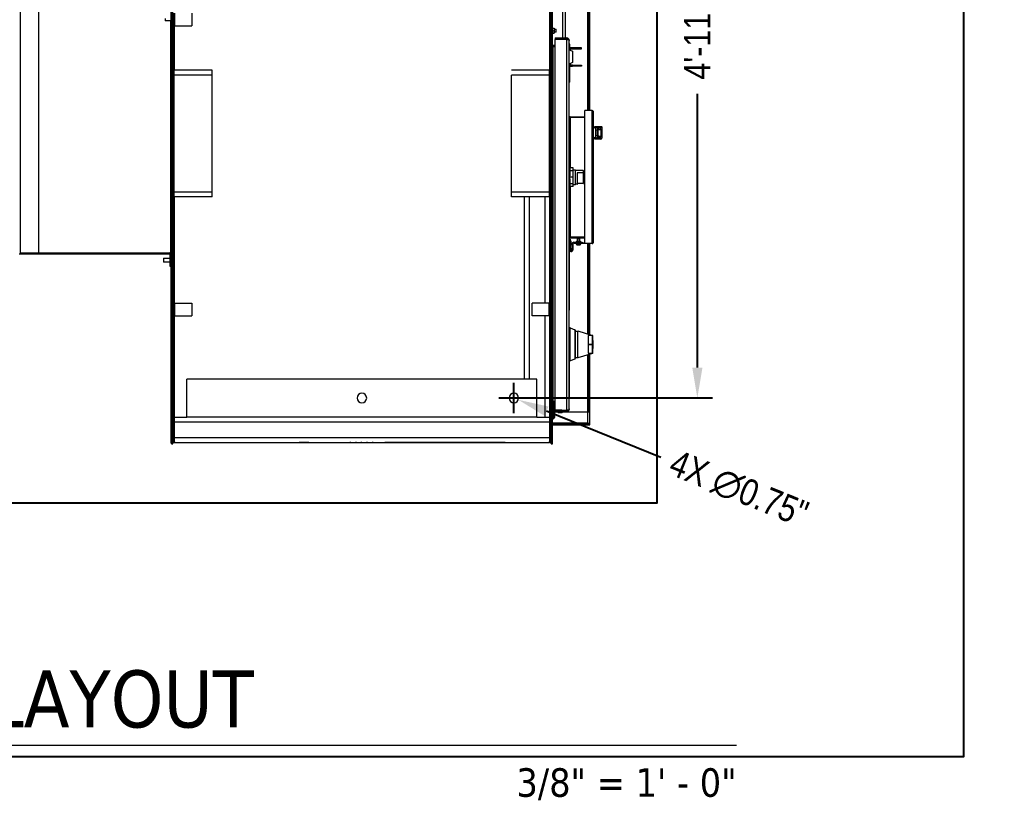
# Model space of a CAD drawing. Extents: x 1.3 to 36.8, y 1.2 to 24.4.
# Drawn here: x 4.393 to 7.617, y 19.196 to 21.764 of the extents above; entities that cross this region are included whole.
import ezdxf
from ezdxf.enums import TextEntityAlignment as Align

# ---------------------------------------------------------------- set-up
doc = ezdxf.new("R2010")
doc.units = 0
doc.header["$LTSCALE"] = 96
doc.header["$MEASUREMENT"] = 0
doc.linetypes.add('DASHED', pattern=[0.75, 0.5, -0.25])
doc.linetypes.add('DOT', pattern=[0.25, 0, -0.25])
doc.layers.add('Annotations', color=250, linetype='Continuous', lineweight=9)
doc.layers.add('E - Equipment New', color=7, linetype='Continuous')
doc.layers.add('NO PLOT - GRID', color=255, linetype='DOT', plot=False)
doc.layers.add('Non Printing', color=253, linetype='Continuous', plot=False)
doc.styles.add('Borrego', font='ARIALN.TTF')
doc.styles.add('Tahoma', font='TAHOMA.TTF')
doc.dimstyles.new('Borrego', dxfattribs={"dimtxt": 0.075, "dimasz": 0.1, "dimexe": 0.05, "dimexo": 0.05, "dimgap": 0.05, "dimtad": 0, "dimdec": 0, "dimzin": 0, "dimdsep": 46, "dimlunit": 3, "dimtxsty": 'Borrego', "dimcen": 0.05, "dimadec": 1, "dimazin": 0, "dimtfac": 1, "dimtdec": 0, "dimtofl": 0, "dimtmove": 0, "dimatfit": 3, "dimfxl": 1, "dimtolj": 1, "dimtzin": 0, "dimarcsym": 0})

# ---------------------------------------------------------------- blocks, each defined once
blk = doc.blocks.new('*D43')
at = {"layer": 'Defpoints', "color": 0}
for p in [(6.0193, 23.0088), (6.0193, 20.5193), (6.6229, 20.5193)]:
    blk.add_point(p, dxfattribs=at)
at = {"layer": 'E - Equipment New', "color": 0, "lineweight": -2}
for p, q in [((6.0693, 23.0088), (6.6729, 23.0088)), ((6.6229, 22.9088), (6.6229, 22.0085)), ((6.6229, 20.6193), (6.6229, 21.5196)), ((6.0693, 20.5193), (6.6729, 20.5193))]:
    blk.add_line(p, q, dxfattribs=at)
at = {"layer": 'E - Equipment New', "color": 0}
for points in [[(6.6062, 22.9088), (6.6396, 22.9088), (6.6229, 23.0088)], [(6.6062, 20.6193), (6.6396, 20.6193), (6.6229, 20.5193)]]:
    blk.add_solid(points, dxfattribs=at)
at = {"layer": 'E - Equipment New', "color": 0, "lineweight": 9, "insert": (6.6229, 21.7641), "char_height": 0.0875, "attachment_point": 5, "rotation": 90, "style": 'Borrego'}
blk.add_mtext('\\A1;4\'-11.75"', dxfattribs=at)
blk = doc.blocks.new('*D45')
at = {"layer": 'Defpoints', "color": 0}
for p in [(6.0049, 20.5251), (6.0338, 20.5134)]:
    blk.add_point(p, dxfattribs=at)
at = {"layer": 'E - Equipment New', "color": 0, "lineweight": -2}
for p, q in [((6.0193, 20.4693), (6.0193, 20.5693)), ((5.9693, 20.5193), (6.0693, 20.5193)), ((6.5026, 20.3235), (6.1265, 20.4759))]:
    blk.add_line(p, q, dxfattribs=at)
at = {"layer": 'E - Equipment New', "color": 0}
blk.add_solid([(6.1328, 20.4913), (6.1203, 20.4604), (6.0338, 20.5134)], dxfattribs=at)
at = {"layer": 'E - Equipment New', "color": 0, "lineweight": 9, "insert": (6.7591, 20.2197), "char_height": 0.0875, "attachment_point": 5, "rotation": 337.9511, "style": 'Borrego'}
blk.add_mtext('\\A1;4X ∅0.75"', dxfattribs=at)
blk = doc.blocks.new('*U97')
blk.add_line((0.8423, -0.5126), (5.2516, -0.5126))
at = {"style": 'Tahoma', "flags": 8}
blk.add_attdef('VIEWNAME', text='', height=0.1875, dxfattribs=at).set_placement((1.0922, -0.5109), align=Align.BOTTOM_LEFT)
blk.add_attdef('#', text='', height=0.1875, dxfattribs=at).set_placement((0.5922, -0.5109), align=Align.MIDDLE_CENTER)
blk.add_attdef('VPSCALE', text='', height=0.0938, dxfattribs=at).set_placement((5.2516, -0.589), align=Align.TOP_RIGHT)

msp = doc.modelspace()

# ---------------------------------------------------------------- linework, layer by layer
msp.add_lwpolyline([(2.29357, 23.35482), (6.48929, 23.35482), (6.48929, 20.17329), (2.29357, 20.17329)], close=True)
at = {"layer": 'E - Equipment New', "color": 254, "linetype": 'Continuous', "lineweight": 15}
for p, q in [((4.89143, 20.37134), (4.89143, 23.15676)), ((4.89226, 20.36822), (4.89226, 23.15988)), ((4.89664, 20.36822), (4.89664, 23.15988)), ((6.14206, 20.36822), (6.14206, 23.15988)), ((6.14643, 20.36822), (6.14643, 23.15988)), ((6.13831, 20.83176), (6.13831, 22.69634)), ((4.39456, 22.53488), (4.39456, 20.99322)), ((6.26232, 21.46468), (6.26232, 22.54821)), ((6.26547, 22.54923), (6.26547, 21.46468)), ((6.26859, 21.46468), (6.26859, 22.55025)), ((4.45466, 22.53176), (4.45466, 20.99634)), ((6.13956, 22.49322), (6.13956, 21.03488)), ((6.13685, 21.93072), (6.13685, 21.59738)), ((6.17956, 21.82438), (6.17956, 21.70372)), ((6.18831, 21.82438), (6.18831, 21.70372)), ((4.87175, 21.76815), (4.87175, 21.75995)), ((4.89143, 21.75995), (4.87175, 21.75995)), ((4.8896, 21.75995), (4.8896, 20.99451)), ((4.89976, 21.78488), (4.89976, 21.74322)), ((4.90289, 21.78488), (4.90289, 21.74322)), ((4.95914, 21.78488), (4.95914, 21.74322)), ((4.89664, 21.74322), (4.89976, 21.74322)), ((4.90289, 21.74322), (4.89976, 21.74322)), ((4.90018, 21.74322), (4.90018, 21.04767)), ((4.90122, 21.04818), (4.90122, 21.74322)), ((4.90185, 21.74322), (4.90185, 21.59738)), ((4.90289, 21.74322), (4.95914, 21.74322)), ((6.14643, 21.73579), (6.15029, 21.73579)), ((6.14643, 21.72759), (6.15029, 21.72759)), ((6.15029, 21.73579), (6.15127, 21.73579)), ((6.15127, 21.73579), (6.15127, 21.73169)), ((6.15127, 21.73251), (6.15799, 21.73251)), ((6.15127, 21.73169), (6.15127, 21.72349)), ((6.15799, 21.72267), (6.15799, 21.73251)), ((6.13706, 21.68426), (6.13706, 21.7003)), ((6.13706, 21.7003), (6.13831, 21.7003)), ((6.14643, 21.71939), (6.15029, 21.71939)), ((6.15029, 21.71939), (6.15127, 21.71939)), ((6.15127, 21.72349), (6.15127, 21.71939)), ((6.15799, 21.72267), (6.15127, 21.72267)), ((6.15481, 21.70372), (6.19293, 21.70372)), ((6.15481, 21.70372), (6.15481, 21.69934)), ((6.15481, 21.69934), (6.17647, 21.69934)), ((6.15481, 20.47922), (6.15481, 21.69905)), ((6.19293, 21.69905), (6.15481, 21.69905)), ((6.17647, 21.69934), (6.19731, 21.69934)), ((6.17647, 21.69934), (6.17647, 21.69905)), ((6.19293, 21.70372), (6.19293, 21.69934)), ((6.19293, 20.47922), (6.19293, 21.69905)), ((6.19731, 21.69934), (6.19731, 21.6985)), ((6.13706, 21.69113), (6.13685, 21.69113)), ((6.13706, 21.68426), (6.13706, 21.64945)), ((6.13831, 21.68426), (6.13706, 21.68426)), ((6.14643, 21.67988), (6.15481, 21.67988)), ((6.14643, 21.67551), (6.15481, 21.67551)), ((6.14643, 21.67426), (6.14706, 21.67426)), ((6.14706, 21.67426), (6.14706, 20.50926)), ((6.15481, 21.67426), (6.14706, 21.67426)), ((6.20168, 20.4833), (6.20168, 21.69497)), ((6.20293, 21.68288), (6.20168, 21.68288)), ((6.20251, 21.67245), (6.20168, 21.67245)), ((6.20168, 21.66466), (6.2121, 21.6598)), ((6.20251, 21.6682), (6.20251, 21.67245)), ((6.20293, 21.66886), (6.20293, 21.68288)), ((6.20496, 21.66313), (6.20496, 21.665)), ((6.20496, 21.66323), (6.2121, 21.6599)), ((6.21222, 21.67157), (6.20824, 21.67157)), ((6.20824, 21.66828), (6.21222, 21.66828)), ((6.21222, 21.66828), (6.21222, 21.67157)), ((6.22382, 21.67157), (6.21222, 21.67157)), ((6.21222, 21.66828), (6.22382, 21.66828)), ((6.22382, 21.66828), (6.22382, 21.67157)), ((6.23707, 21.67157), (6.22382, 21.67157)), ((6.22382, 21.66828), (6.23707, 21.66828)), ((6.23707, 21.66828), (6.23707, 21.67157)), ((6.24187, 21.67157), (6.23707, 21.67157)), ((6.23707, 21.66828), (6.24187, 21.66828)), ((6.24187, 21.66828), (6.24187, 21.67157)), ((6.13685, 21.64945), (6.13831, 21.64945)), ((6.13685, 21.64934), (6.13831, 21.64934)), ((6.13831, 21.64601), (6.13685, 21.64601)), ((6.13685, 21.63643), (6.13831, 21.63643)), ((6.13831, 21.63309), (6.13685, 21.63309)), ((6.13706, 21.63309), (6.13706, 21.25466)), ((6.2121, 21.6599), (6.2121, 21.6598)), ((6.2121, 21.6598), (6.2121, 21.62264)), ((6.2121, 21.62264), (6.20168, 21.61778)), ((6.20251, 21.57872), (6.20251, 21.61423)), ((6.20293, 21.55788), (6.20293, 21.61358)), ((6.20496, 21.61743), (6.20496, 21.61931)), ((6.21222, 21.61415), (6.20824, 21.61415)), ((6.20824, 21.61087), (6.21222, 21.61087)), ((6.21222, 21.61087), (6.21222, 21.61415)), ((6.21222, 21.61415), (6.22382, 21.61415)), ((6.22382, 21.61087), (6.21222, 21.61087)), ((6.22382, 21.61415), (6.22382, 21.61087)), ((6.22382, 21.61415), (6.23707, 21.61415)), ((6.23707, 21.61087), (6.22382, 21.61087)), ((6.23707, 21.61087), (6.23707, 21.61415)), ((6.23707, 21.61415), (6.24187, 21.61415)), ((6.24187, 21.61087), (6.23707, 21.61087)), ((6.24187, 21.61415), (6.24187, 21.61087)), ((5.02685, 21.59738), (4.90185, 21.59738)), ((4.90185, 21.58155), (4.90185, 21.59738)), ((5.02685, 21.58155), (4.90185, 21.58155)), ((4.90185, 21.19655), (4.90185, 21.58155)), ((5.02685, 21.58155), (5.02685, 21.59738)), ((5.02685, 21.19655), (5.02685, 21.58155)), ((6.13685, 21.59738), (6.01185, 21.59738)), ((6.13685, 21.58155), (6.01185, 21.58155)), ((6.01185, 21.19655), (6.01185, 21.58155)), ((6.13685, 21.58155), (6.13685, 21.59738)), ((6.13685, 21.19655), (6.13685, 21.58155)), ((6.20251, 21.57872), (6.20168, 21.57872)), ((6.20293, 21.55788), (6.20168, 21.55788)), ((6.20404, 21.44455), (6.20404, 21.4426)), ((6.20404, 21.44455), (6.25256, 21.44455)), ((6.20404, 21.4426), (6.25256, 21.4426)), ((6.25256, 21.4423), (6.20404, 21.4423)), ((6.20404, 21.4423), (6.20404, 21.27611)), ((6.27727, 21.46468), (6.25256, 21.46468)), ((6.25256, 21.02718), (6.25256, 21.46468)), ((6.27727, 21.46468), (6.27727, 21.46231)), ((6.27727, 21.46231), (6.27964, 21.46231)), ((6.27727, 21.02954), (6.27727, 21.46231)), ((6.27964, 21.46231), (6.27964, 21.02954)), ((6.27964, 21.40868), (6.28068, 21.40868)), ((6.28068, 21.40868), (6.28852, 21.40658)), ((6.28068, 21.39176), (6.28068, 21.40868)), ((6.2861, 21.41259), (6.30526, 21.41259)), ((6.2861, 21.40988), (6.2861, 21.41259)), ((6.2861, 21.40988), (6.30526, 21.40988)), ((6.2861, 21.40988), (6.2861, 21.40917)), ((6.2934, 21.40722), (6.2861, 21.40917)), ((6.28852, 21.39176), (6.28852, 21.40658)), ((6.28901, 21.39176), (6.28901, 21.40593)), ((6.29389, 21.40657), (6.29389, 21.40268)), ((6.30526, 21.41259), (6.30526, 21.40988)), ((6.30839, 21.40884), (6.30839, 21.37467)), ((6.30839, 21.40884), (6.30901, 21.40884)), ((6.30901, 21.40884), (6.30901, 21.37467)), ((6.20272, 21.39844), (6.20168, 21.39844)), ((6.20272, 20.80788), (6.20272, 21.39844)), ((6.28068, 21.37484), (6.27964, 21.37484)), ((6.28068, 21.37484), (6.28068, 21.39176)), ((6.28852, 21.37694), (6.28068, 21.37484)), ((6.2861, 21.37434), (6.2934, 21.3763)), ((6.2861, 21.37434), (6.2861, 21.37363)), ((6.30526, 21.37363), (6.2861, 21.37363)), ((6.2861, 21.37092), (6.2861, 21.37363)), ((6.28852, 21.37694), (6.28852, 21.39176)), ((6.28901, 21.40135), (6.29389, 21.40143)), ((6.28901, 21.37759), (6.28901, 21.39176)), ((6.29389, 21.38209), (6.28901, 21.38217)), ((6.29325, 21.40049), (6.29389, 21.4008)), ((6.29325, 21.40049), (6.29325, 21.38303)), ((6.29389, 21.38271), (6.29325, 21.38303)), ((6.29389, 21.4008), (6.29389, 21.40268)), ((6.29389, 21.39914), (6.29389, 21.38438)), ((6.29575, 21.39914), (6.29389, 21.39914)), ((6.29389, 21.38438), (6.29575, 21.38438)), ((6.29389, 21.38084), (6.29389, 21.38271)), ((6.29389, 21.38084), (6.29389, 21.37694)), ((6.29575, 21.39914), (6.29575, 21.38438)), ((6.29603, 21.40259), (6.30616, 21.40259)), ((6.29603, 21.40259), (6.29603, 21.40086)), ((6.29603, 21.38266), (6.29603, 21.38092)), ((6.29603, 21.38092), (6.30616, 21.38092)), ((6.30526, 21.37363), (6.30526, 21.37092)), ((6.30616, 21.38092), (6.30616, 21.40259)), ((6.30839, 21.37467), (6.30901, 21.37467)), ((6.30526, 21.37092), (6.2861, 21.37092)), ((6.20372, 21.28559), (6.20272, 21.28559)), ((6.20372, 21.20518), (6.20372, 21.28559)), ((6.20372, 21.28559), (6.20376, 21.28559)), ((6.20376, 21.28559), (6.20376, 21.25016)), ((6.13685, 21.25466), (6.13831, 21.25466)), ((6.13685, 21.24528), (6.13831, 21.24528)), ((6.21418, 21.27611), (6.20376, 21.27611)), ((6.21418, 21.26711), (6.20376, 21.26711)), ((6.20376, 21.24538), (6.20376, 21.25016)), ((6.21418, 21.24538), (6.20376, 21.24538)), ((6.20376, 21.24061), (6.20376, 21.24538)), ((6.21418, 21.26711), (6.21418, 21.27611)), ((6.21418, 21.26986), (6.22147, 21.26986)), ((6.21418, 21.24538), (6.21418, 21.26711)), ((6.21418, 21.22366), (6.21418, 21.24538)), ((6.22147, 21.22091), (6.22147, 21.26986)), ((6.22147, 21.2683), (6.22772, 21.2683)), ((6.22772, 21.2683), (6.22772, 21.26753)), ((6.24751, 21.26753), (6.22772, 21.26753)), ((6.24751, 21.25949), (6.22772, 21.25949)), ((6.22772, 21.25949), (6.22772, 21.22247)), ((6.22876, 21.22351), (6.22876, 21.25864)), ((6.24751, 21.26753), (6.24751, 21.25949)), ((6.24751, 21.25949), (6.24751, 21.22447)), ((6.24856, 21.25948), (6.24856, 21.26631)), ((6.24856, 21.22577), (6.24856, 21.25948)), ((6.13685, 21.23507), (6.13831, 21.23507)), ((6.13685, 21.21632), (6.13831, 21.21632)), ((6.13706, 21.21632), (6.13706, 21.0957)), ((6.20376, 21.24061), (6.20376, 21.20518)), ((6.21418, 21.22366), (6.20376, 21.22366)), ((6.21418, 21.21466), (6.20376, 21.21466)), ((6.20404, 21.21466), (6.20404, 21.04846)), ((6.21418, 21.21466), (6.21418, 21.22366)), ((6.22147, 21.22091), (6.21418, 21.22091)), ((6.22772, 21.22247), (6.22147, 21.22247)), ((6.24751, 21.22447), (6.22876, 21.22447)), ((5.02685, 21.19655), (4.90185, 21.19655)), ((4.90185, 21.18072), (4.90185, 21.19655)), ((5.02685, 21.18072), (4.90185, 21.18072)), ((4.90185, 21.18072), (4.90185, 20.83176)), ((5.02685, 21.18072), (5.02685, 21.19655)), ((6.13685, 21.19655), (6.01185, 21.19655)), ((6.01185, 21.18072), (6.01185, 21.19655)), ((6.13685, 21.18072), (6.01185, 21.18072)), ((6.05351, 21.18072), (6.05351, 20.58176)), ((6.06935, 21.18072), (6.06935, 20.58176)), ((6.12101, 21.18072), (6.12101, 20.83176)), ((6.13685, 21.18072), (6.13685, 21.19655)), ((6.13685, 21.18072), (6.13685, 20.83176)), ((6.20372, 21.20518), (6.20272, 21.20518)), ((6.20372, 21.20518), (6.20376, 21.20518)), ((6.13685, 21.0957), (6.13831, 21.0957)), ((6.13831, 21.08257), (6.13685, 21.08257)), ((6.13706, 21.08257), (6.13706, 20.83176)), ((4.90018, 21.04009), (4.90018, 20.98634)), ((4.90122, 20.83176), (4.90122, 21.04293)), ((6.14206, 21.03488), (6.13956, 21.03488)), ((6.20272, 21.04218), (6.20418, 21.04218)), ((6.25256, 21.04846), (6.20404, 21.04846)), ((6.20404, 21.04817), (6.25256, 21.04817)), ((6.20404, 21.04622), (6.20404, 21.04817)), ((6.20404, 21.04622), (6.25256, 21.04622)), ((6.20418, 21.04218), (6.20418, 21.01212)), ((6.20772, 21.02968), (6.20772, 21.03381)), ((6.20772, 21.02968), (6.20772, 21.02556)), ((6.21047, 21.01405), (6.21047, 21.0254)), ((6.21297, 21.0254), (6.21297, 21.01405)), ((6.21671, 21.03163), (6.24422, 21.03163)), ((6.24422, 21.02913), (6.21671, 21.02913)), ((6.21714, 21.02718), (6.21714, 21.02913)), ((6.22235, 21.02718), (6.21714, 21.02718)), ((6.22235, 21.02913), (6.22235, 21.02718)), ((6.25256, 21.02913), (6.22235, 21.02913)), ((6.25256, 21.02718), (6.22235, 21.02718)), ((6.22501, 21.025), (6.22501, 21.02718)), ((6.22501, 21.025), (6.23843, 21.025)), ((6.22524, 21.03434), (6.22582, 21.03492)), ((6.22524, 21.03163), (6.22524, 21.03434)), ((6.22524, 21.03434), (6.2382, 21.03434)), ((6.22527, 21.02449), (6.23818, 21.02449)), ((6.23763, 21.03492), (6.22582, 21.03492)), ((6.22831, 21.03492), (6.22831, 21.0428)), ((6.22831, 21.0428), (6.23514, 21.0428)), ((6.23514, 21.0428), (6.23514, 21.03492)), ((6.23763, 21.03492), (6.2382, 21.03434)), ((6.2382, 21.03434), (6.2382, 21.03163)), ((6.23843, 21.02718), (6.23843, 21.025)), ((6.24422, 21.03163), (6.24422, 21.02913)), ((6.27727, 21.02718), (6.25256, 21.02718)), ((6.26232, 20.72988), (6.26232, 21.02718)), ((6.26547, 21.02718), (6.26547, 20.72892)), ((6.26859, 20.72796), (6.26859, 21.02718)), ((6.27727, 21.02954), (6.27964, 21.02954)), ((6.27727, 21.02718), (6.27727, 21.02954)), ((4.39143, 20.99322), (4.39456, 20.99322)), ((4.39456, 20.99634), (4.39456, 20.99322)), ((4.39456, 20.99634), (4.88518, 20.99634)), ((4.39456, 20.99322), (4.88518, 20.99322)), ((4.88518, 20.99322), (4.88518, 20.99634)), ((4.88831, 20.99009), (4.89143, 20.99009)), ((4.88831, 20.95155), (4.88831, 20.99009)), ((4.89059, 20.99322), (4.89143, 20.99322)), ((4.89664, 20.98634), (4.90018, 20.98634)), ((4.90018, 20.98634), (4.90018, 20.83176)), ((6.20297, 21.00988), (6.20272, 21.01032)), ((6.20297, 21.00572), (6.20297, 21.00988)), ((6.20418, 21.01212), (6.20547, 21.00988)), ((6.20547, 21.00988), (6.20547, 21.00572)), ((6.20642, 21.00768), (6.206, 21.01031)), ((6.21047, 21.01405), (6.21297, 21.01405)), ((6.21047, 21.01005), (6.21047, 21.01405)), ((6.21297, 21.01405), (6.21297, 21.00572)), ((4.86683, 20.97895), (4.88831, 20.97895)), ((4.86683, 20.97895), (4.86683, 20.96582)), ((4.88831, 20.96582), (4.86683, 20.96582)), ((4.89143, 20.95155), (4.88831, 20.95155)), ((4.89664, 20.83176), (4.89976, 20.83176)), ((4.89976, 20.83176), (4.89976, 20.79009)), ((4.89976, 20.83176), (4.90289, 20.83176)), ((4.90289, 20.83176), (4.90289, 20.79009)), ((4.90289, 20.83176), (4.95914, 20.83176)), ((4.95914, 20.83176), (4.95914, 20.79009)), ((6.13581, 20.83176), (6.07956, 20.83176)), ((6.07956, 20.79009), (6.07956, 20.83176)), ((6.13581, 20.79009), (6.13581, 20.83176)), ((6.13581, 20.83176), (6.13893, 20.83176)), ((6.14206, 20.83176), (6.13893, 20.83176)), ((6.13893, 20.79009), (6.13893, 20.83176)), ((6.20272, 20.80788), (6.20168, 20.80788)), ((4.89664, 20.79009), (4.89976, 20.79009)), ((4.90289, 20.79009), (4.89976, 20.79009)), ((4.90018, 20.79009), (4.90018, 20.39634)), ((4.90122, 20.39634), (4.90122, 20.79009)), ((4.90185, 20.79009), (4.90185, 20.45676)), ((4.90289, 20.79009), (4.95914, 20.79009)), ((6.13581, 20.79009), (6.07956, 20.79009)), ((6.12101, 20.79009), (6.12101, 20.45676)), ((6.13893, 20.79009), (6.13581, 20.79009)), ((6.13685, 20.79009), (6.13685, 20.45676)), ((6.13706, 20.79009), (6.13706, 20.50926)), ((6.13831, 20.37259), (6.13831, 20.79009)), ((6.14206, 20.79009), (6.13893, 20.79009)), ((6.20388, 20.74963), (6.22029, 20.74366)), ((6.20388, 20.64157), (6.20388, 20.74963)), ((6.22029, 20.74366), (6.22029, 20.64754)), ((6.22137, 20.74212), (6.22137, 20.64909)), ((6.22137, 20.73928), (6.22957, 20.73928)), ((6.22957, 20.7399), (6.27762, 20.7252)), ((6.22957, 20.65131), (6.22957, 20.7399)), ((6.2632, 20.72321), (6.2632, 20.69562)), ((6.26484, 20.69562), (6.26484, 20.72485)), ((6.27714, 20.72485), (6.26484, 20.72485)), ((6.27714, 20.72485), (6.27714, 20.69562)), ((6.27762, 20.7252), (6.27762, 20.72478)), ((6.27878, 20.72321), (6.27878, 20.72364)), ((6.27878, 20.69562), (6.27878, 20.72321)), ((6.2796, 20.70873), (6.27878, 20.70873)), ((6.2796, 20.68248), (6.2796, 20.70873)), ((6.2022, 20.68288), (6.20168, 20.68288)), ((6.20168, 20.67509), (6.2022, 20.67509)), ((6.2022, 20.67509), (6.2022, 20.68288)), ((6.2022, 20.67872), (6.20272, 20.67872)), ((6.2022, 20.52401), (6.2022, 20.67509)), ((6.2022, 20.67509), (6.20272, 20.67509)), ((6.20272, 20.67509), (6.20272, 20.67872)), ((6.20272, 20.52401), (6.20272, 20.67509)), ((6.27762, 20.666), (6.22957, 20.65131)), ((6.26484, 20.69562), (6.2632, 20.69562)), ((6.2632, 20.69562), (6.2632, 20.69559)), ((6.26484, 20.69559), (6.2632, 20.69559)), ((6.2632, 20.69559), (6.2632, 20.668)), ((6.26484, 20.69559), (6.26484, 20.69562)), ((6.26484, 20.69562), (6.27714, 20.69562)), ((6.27714, 20.69559), (6.26484, 20.69559)), ((6.26484, 20.66636), (6.26484, 20.69559)), ((6.26484, 20.66636), (6.27714, 20.66636)), ((6.27714, 20.69562), (6.27714, 20.69559)), ((6.27878, 20.69562), (6.27714, 20.69562)), ((6.27878, 20.69559), (6.27714, 20.69559)), ((6.27714, 20.69559), (6.27714, 20.66636)), ((6.27762, 20.66643), (6.27762, 20.666)), ((6.27878, 20.69559), (6.27878, 20.69562)), ((6.27878, 20.668), (6.27878, 20.69559)), ((6.2796, 20.68248), (6.27878, 20.68248)), ((6.27878, 20.66757), (6.27878, 20.668)), ((6.22029, 20.64754), (6.20388, 20.64157)), ((6.22957, 20.65193), (6.22137, 20.65193)), ((6.26232, 20.47238), (6.26232, 20.66132)), ((6.26547, 20.66229), (6.26547, 20.47238)), ((6.26859, 20.43697), (6.26859, 20.66324)), ((6.13706, 20.50926), (6.13831, 20.50926)), ((6.13706, 20.48336), (6.13706, 20.50926)), ((6.14706, 20.50926), (6.14643, 20.50926)), ((6.14706, 20.50926), (6.15481, 20.50926)), ((6.15089, 20.47799), (6.15089, 20.50926)), ((6.13685, 20.48336), (6.13831, 20.48336)), ((6.13831, 20.47557), (6.13685, 20.47557)), ((6.13706, 20.37259), (6.13706, 20.47557)), ((6.14747, 20.47947), (6.14747, 20.48361)), ((6.14747, 20.47947), (6.14747, 20.47535)), ((6.15022, 20.45551), (6.15022, 20.47519)), ((6.15272, 20.47519), (6.15272, 20.45551)), ((6.16458, 20.47238), (6.15272, 20.47238)), ((6.15481, 20.47922), (6.19293, 20.47922)), ((6.17647, 20.47893), (6.15481, 20.47893)), ((6.15481, 20.47455), (6.15481, 20.47893)), ((6.19293, 20.47455), (6.15481, 20.47455)), ((6.17564, 20.47101), (6.16731, 20.47101)), ((6.17647, 20.47922), (6.17647, 20.47893)), ((6.17647, 20.47893), (6.19731, 20.47893)), ((6.26234, 20.47238), (6.17847, 20.47238)), ((6.17938, 20.47238), (6.17938, 20.47455)), ((6.19293, 20.47455), (6.19293, 20.47893)), ((6.19731, 20.47977), (6.19731, 20.47893)), ((6.26234, 20.43697), (6.26234, 20.47238)), ((6.26547, 20.47238), (6.26234, 20.47238)), ((4.90185, 20.45676), (4.94351, 20.45676)), ((4.90185, 20.45676), (4.90185, 20.44093)), ((4.90185, 20.44093), (6.13685, 20.44093)), ((4.90185, 20.44093), (4.90185, 20.38926)), ((6.09518, 20.45676), (6.13685, 20.45676)), ((6.13685, 20.45676), (6.13685, 20.44093)), ((6.13685, 20.44093), (6.13685, 20.38926)), ((6.14949, 20.46019), (6.14861, 20.45785)), ((6.26234, 20.43697), (6.14643, 20.43697)), ((6.14643, 20.43384), (6.26859, 20.43384)), ((6.14643, 20.43072), (6.26859, 20.43072)), ((6.26234, 20.43697), (6.26859, 20.43697)), ((6.26859, 20.43072), (6.26859, 20.43384)), ((4.89664, 20.39634), (4.90018, 20.39634)), ((4.90122, 20.39634), (4.90018, 20.39634)), ((4.90018, 20.39634), (4.90018, 20.37259)), ((4.90185, 20.39634), (4.90122, 20.39634)), ((4.90185, 20.38926), (6.13685, 20.38926)), ((4.90185, 20.38926), (4.90185, 20.37343)), ((6.13685, 20.38926), (6.13685, 20.37343)), ((4.89226, 20.37134), (4.89143, 20.37134)), ((4.89226, 20.36822), (4.89664, 20.36822)), ((4.89664, 20.37259), (4.90018, 20.37259)), ((4.90456, 20.37259), (4.90018, 20.37259)), ((4.90185, 20.37343), (6.13685, 20.37343)), ((4.90456, 20.37343), (4.90456, 20.37259)), ((4.90456, 20.37259), (4.92487, 20.37259)), ((4.92487, 20.37259), (4.92487, 20.37343)), ((4.92706, 20.37259), (4.92706, 20.37343)), ((4.92706, 20.37259), (5.31331, 20.37259)), ((5.34456, 20.37259), (5.31331, 20.37259)), ((5.34456, 20.37259), (5.46564, 20.37259)), ((5.46564, 20.37259), (5.46564, 20.37343)), ((5.46564, 20.37259), (5.47858, 20.37259)), ((5.47858, 20.37343), (5.47858, 20.37259)), ((5.47858, 20.37259), (5.47962, 20.37259)), ((5.47962, 20.37259), (5.47962, 20.37343)), ((5.48274, 20.37259), (5.47962, 20.37259)), ((5.48274, 20.37343), (5.48274, 20.37259)), ((5.48274, 20.37259), (5.48379, 20.37259)), ((5.48379, 20.37259), (5.48379, 20.37343)), ((5.48379, 20.37259), (5.49683, 20.37259)), ((5.49683, 20.37343), (5.49683, 20.37259)), ((5.49683, 20.37259), (5.49787, 20.37259)), ((5.49787, 20.37259), (5.49787, 20.37343)), ((5.50099, 20.37259), (5.49787, 20.37259)), ((5.50099, 20.37343), (5.50099, 20.37259)), ((5.50099, 20.37259), (5.50204, 20.37259)), ((5.50204, 20.37259), (5.50204, 20.37343)), ((5.50204, 20.37259), (5.51508, 20.37259)), ((5.51508, 20.37343), (5.51508, 20.37259)), ((5.51508, 20.37259), (5.51612, 20.37259)), ((5.51612, 20.37259), (5.51612, 20.37343)), ((5.51924, 20.37259), (5.51612, 20.37259)), ((5.51924, 20.37343), (5.51924, 20.37259)), ((5.51924, 20.37259), (5.52029, 20.37259)), ((5.52029, 20.37259), (5.52029, 20.37343)), ((5.52029, 20.37259), (5.53333, 20.37259)), ((5.53333, 20.37343), (5.53333, 20.37259)), ((5.53333, 20.37259), (5.53437, 20.37259)), ((5.53437, 20.37259), (5.53437, 20.37343)), ((5.53749, 20.37259), (5.53437, 20.37259)), ((5.53749, 20.37343), (5.53749, 20.37259)), ((5.53749, 20.37259), (5.53854, 20.37259)), ((5.53854, 20.37259), (5.53854, 20.37343)), ((5.53854, 20.37259), (5.55158, 20.37259)), ((5.55158, 20.37343), (5.55158, 20.37259)), ((5.55158, 20.37259), (5.55262, 20.37259)), ((5.55262, 20.37259), (5.55262, 20.37343)), ((5.55574, 20.37259), (5.55262, 20.37259)), ((5.55574, 20.37343), (5.55574, 20.37259)), ((5.55574, 20.37259), (5.55679, 20.37259)), ((5.55679, 20.37259), (5.55679, 20.37343)), ((5.55679, 20.37259), (5.56981, 20.37259)), ((5.56981, 20.37259), (5.56981, 20.37343)), ((5.56981, 20.37259), (5.59456, 20.37259)), ((5.59456, 20.37343), (5.59456, 20.37259)), ((5.99039, 20.37259), (5.59456, 20.37259)), ((5.99039, 20.37343), (5.99039, 20.37259)), ((5.99039, 20.37259), (6.11018, 20.37259)), ((6.11018, 20.37259), (6.11018, 20.37343)), ((6.11237, 20.37343), (6.11237, 20.37259)), ((6.11237, 20.37259), (6.13268, 20.37259)), ((6.13268, 20.37259), (6.13268, 20.37343)), ((6.13706, 20.37259), (6.13268, 20.37259)), ((6.13831, 20.37259), (6.13706, 20.37259)), ((6.14206, 20.37259), (6.13831, 20.37259)), ((6.14206, 20.36822), (6.14643, 20.36822))]:
    msp.add_line(p, q, dxfattribs=at)
at = {"layer": 'E - Equipment New', "color": 7, "linetype": 'Continuous', "lineweight": 15}
for p, q in [((6.09518, 20.58176), (4.94351, 20.58176)), ((4.94351, 20.45676), (4.94351, 20.58176)), ((6.09518, 20.45676), (6.09518, 20.58176)), ((6.2022, 20.52401), (6.20168, 20.52401)), ((6.20168, 20.51622), (6.2022, 20.51622)), ((6.2022, 20.51622), (6.2022, 20.52401)), ((6.2022, 20.52401), (6.20272, 20.52401)), ((6.2022, 20.52038), (6.20272, 20.52038)), ((6.20272, 20.52038), (6.20272, 20.52401)), ((6.09518, 20.45676), (4.94351, 20.45676))]:
    msp.add_line(p, q, dxfattribs=at)
at = {"layer": 'E - Equipment New', "color": 254, "linetype": 'Continuous', "lineweight": 15, "flags": 128}
for points in [[(6.15029, 21.73579), (6.15126, 21.73213), (6.15127, 21.73169)], [(6.15127, 21.73169), (6.15061, 21.72838), (6.15029, 21.72759)], [(6.15029, 21.72759), (6.15126, 21.72393), (6.15127, 21.72349)], [(6.15127, 21.72349), (6.15061, 21.72018), (6.15029, 21.71939)], [(6.30526, 21.41259), (6.30608, 21.4125), (6.30657, 21.41235), (6.30727, 21.41201), (6.30809, 21.41131), (6.30819, 21.41119), (6.3082, 21.41117), (6.3082, 21.41117), (6.3082, 21.41117), (6.3082, 21.41117), (6.3082, 21.41117), (6.3082, 21.41117), (6.3082, 21.41117), (6.3082, 21.41117), (6.3082, 21.41117), (6.30821, 21.41117), (6.30821, 21.41116), (6.30821, 21.41116), (6.30823, 21.41114), (6.30825, 21.41111), (6.3083, 21.41104), (6.30839, 21.41091), (6.30853, 21.41068), (6.30879, 21.41013), (6.30895, 21.40952), (6.30901, 21.40884)], [(6.30526, 21.40988), (6.3054, 21.40991), (6.30545, 21.40993), (6.30548, 21.40994), (6.3055, 21.40995), (6.3055, 21.40995), (6.30551, 21.40996), (6.30551, 21.40996), (6.30551, 21.40996), (6.30551, 21.40996), (6.30551, 21.40996), (6.30551, 21.40996), (6.30551, 21.40996), (6.30551, 21.40996), (6.30551, 21.40996), (6.30615, 21.41024), (6.3066, 21.41031), (6.30708, 21.41028), (6.30754, 21.41012), (6.30795, 21.40983), (6.30827, 21.40939), (6.30836, 21.40912), (6.30839, 21.40884)], [(6.29389, 21.39914), (6.29372, 21.40013), (6.29363, 21.40028), (6.29351, 21.4004), (6.29339, 21.40047), (6.29332, 21.40048), (6.29325, 21.40049)], [(6.29325, 21.38303), (6.29332, 21.38303), (6.29339, 21.38305), (6.29351, 21.38312), (6.29363, 21.38323), (6.29372, 21.38339), (6.29389, 21.38438)], [(6.29574, 21.38438), (6.29596, 21.38309), (6.29602, 21.38277), (6.29603, 21.38269), (6.29603, 21.38267), (6.29603, 21.38266), (6.29603, 21.38266), (6.29603, 21.38266)], [(6.30839, 21.37467), (6.30836, 21.37439), (6.30827, 21.37412), (6.30795, 21.37369), (6.30754, 21.37339), (6.30708, 21.37324), (6.3066, 21.3732), (6.30615, 21.37328), (6.30572, 21.37345), (6.30551, 21.37356), (6.3054, 21.37361), (6.30526, 21.37363)], [(6.24751, 21.26753), (6.24781, 21.26748), (6.24807, 21.26735), (6.24828, 21.26713), (6.24846, 21.26682), (6.24855, 21.2664), (6.24856, 21.26631), (6.24856, 21.26631)], [(6.23087, 21.02245), (6.23088, 21.02249), (6.23088, 21.02253), (6.23089, 21.02259), (6.23089, 21.02267), (6.2309, 21.02275), (6.23091, 21.02285), (6.23092, 21.02296), (6.23093, 21.02308)], [(6.23252, 21.02308), (6.23253, 21.02296), (6.23254, 21.02285), (6.23254, 21.02275), (6.23255, 21.02267), (6.23256, 21.02259), (6.23256, 21.02253), (6.23257, 21.02249), (6.23257, 21.02245)], [(6.14643, 20.48611), (6.14716, 20.48497), (6.14747, 20.48363)], [(6.14747, 20.4753), (6.14716, 20.47397), (6.14643, 20.47282)]]:
    msp.add_lwpolyline(points, dxfattribs=at)
at = {"layer": 'E - Equipment New', "color": 254, "linetype": 'Continuous', "lineweight": 15, "extrusion": (-3.49148e-15, -1.06896e-30, -1)}
msp.add_circle((-6.20797, 21.00572), 0.0025, dxfattribs=at)
at = {"layer": 'E - Equipment New', "color": 7, "linetype": 'Continuous', "lineweight": 15, "extrusion": (-3.49148e-15, -3.54402e-16, -1)}
for centre in [(-5.51935, 20.51926), (-6.01935, 20.51926)]:
    msp.add_circle(centre, 0.01562, dxfattribs=at)
at = {"layer": 'E - Equipment New', "color": 254, "linetype": 'Continuous', "lineweight": 15}
for centre, radius, start, end in [((6.19293, 21.69497), 0.00875, 0, 90), ((6.14581, 21.68426), 0.00875, 180, 211.00272), ((6.20824, 21.665), 0.00656, 90, 180), ((6.20824, 21.665), 0.00328, 90, 180), ((6.20824, 21.61743), 0.00656, 180, 270), ((6.20824, 21.61743), 0.00328, 180, 270), ((6.20404, 21.44219), 0.00236, 90, 180), ((6.20404, 21.44219), 0.00041, 90, 163.88082), ((6.27727, 21.46231), 0.00237, 0, 90), ((6.27727, 21.46231), 0.00041, 0, 90), ((6.25376, 21.42893), 0.0026, 117.64552, 242.35448), ((6.28835, 21.40593), 0.000667, 0, 75), ((6.29322, 21.40657), 0.000667, 0, 75), ((6.3011, 21.40259), 0.00506, 0, 180), ((6.28835, 21.37759), 0.000667, 285, 0), ((6.29322, 21.37694), 0.000667, 285, 0), ((6.29313, 21.39963), 0.00315, 22.94322, 75.40968), ((6.29313, 21.38389), 0.00315, 284.58781, 337.05407), ((6.25712, 21.40679), 0.03938, 348.79702, 351.33243), ((6.3011, 21.38092), 0.00506, 180, 0), ((6.30526, 21.37467), 0.00375, 270, 359.99707), ((6.22772, 21.26726), 0.00104, 15.05669, 90), ((6.22778, 21.25848), 0.00101, 9.40066, 93.44497), ((6.24793, 21.2463), 0.0132, 87.03705, 91.79793), ((6.22772, 21.22351), 0.00104, 270, 0), ((6.24734, 21.22566), 0.00122, 281.57783, 4.94328), ((4.90456, 21.04009), 0.00875, 108.03054, 154.79123), ((4.90456, 21.04009), 0.00437, 128.24662, 180), ((6.20404, 21.04858), 0.00236, 236.01141, 270), ((6.20404, 21.04858), 0.00041, 196.11923, 270), ((6.20357, 21.03358), 0.00417, 3.66423, 81.49294), ((6.20357, 21.02578), 0.00417, 278.50706, 356.33577), ((6.21671, 21.0254), 0.00624, 90, 180), ((6.21671, 21.0254), 0.00374, 90, 180), ((6.22564, 21.025), 0.000625, 180, 233.83324), ((6.23172, 21.03332), 0.01093, 233.83324, 249.81444), ((6.2269, 21.02391), 0.00135, 321.15679, 322.43119), ((6.23172, 21.03338), 0.01096, 249.99057, 265.57268), ((6.23172, 21.03633), 0.01327, 266.57494, 273.42506), ((6.23173, 21.03338), 0.01096, 274.42848, 290.01081), ((6.23468, 21.02242), 0.00104, 37.92338, 39.60139), ((6.23172, 21.03332), 0.01093, 290.18556, 306.16676), ((6.23781, 21.025), 0.000625, 306.16676, 0), ((6.27727, 21.02954), 0.00041, 270, 0), ((6.27727, 21.02954), 0.00237, 270, 0), ((4.88518, 20.99009), 0.00625, 0, 90), ((4.88518, 20.99009), 0.00312, 0, 90), ((6.20797, 21.00572), 0.005, 180, 113.28635), ((6.20797, 21.00572), 0.005, 113.28635, 120.9366), ((6.20797, 21.00572), 0.0025, 180, 128.47462), ((6.20332, 20.74809), 0.00164, 70, 180), ((6.21973, 20.74212), 0.00164, 0, 70), ((6.26484, 20.72321), 0.00164, 90, 180), ((6.27714, 20.72321), 0.00164, 0, 90), ((6.27714, 20.72364), 0.00164, 0, 73), ((6.26484, 20.668), 0.00164, 180, 270), ((6.27714, 20.668), 0.00164, 270, 0), ((6.27714, 20.66757), 0.00164, 287, 0), ((6.20332, 20.64312), 0.00164, 248.59242, 290), ((6.21973, 20.64909), 0.00164, 290, 0), ((6.15646, 20.47519), 0.00624, 105.36341, 180), ((6.15646, 20.47519), 0.00374, 116.24825, 180), ((6.19293, 20.4833), 0.00875, 270, 0), ((6.14772, 20.45551), 0.005, 69.31917, 104.97119), ((6.14772, 20.45551), 0.0025, 238.89108, 90), ((6.14772, 20.45551), 0.0025, 90, 121.10892), ((6.14772, 20.45551), 0.0025, 69.31917, 121.10892), ((6.14772, 20.45551), 0.0025, 238.89108, 0), ((6.14772, 20.45551), 0.005, 255.02881, 0), ((6.14772, 20.45551), 0.005, 60, 69.31917), ((6.46426, 20.43525), 0.19568, 179.49599, 180.41107), ((5.31331, 20.3778), 0.00521, 237.14012, 270), ((5.34456, 20.3778), 0.00521, 270, 302.85988)]:
    msp.add_arc(centre, radius, start, end, dxfattribs=at)
at = {"layer": 'E - Equipment New', "color": 254, "linetype": 'Continuous', "lineweight": 15, "extrusion": (0, 0, -1)}
for centre, major_axis, ratio, start_param, end_param in [((6.19293, 21.69497), (0.00875, 0), 0.4663282, 4.712389, 6.2831853), ((6.20404, 21.44219), (0.00236, 0), 0.0488853, 3.1415927, 4.712389), ((6.20404, 21.04858), (0.00236, 0), 0.0488853, 1.5707963, 2.1640091), ((6.19293, 20.4833), (0.00875, 0), 0.4663282, 0, 1.5707963)]:
    msp.add_ellipse(centre, major_axis=major_axis, ratio=ratio, start_param=start_param, end_param=end_param, dxfattribs=at)
at = {"layer": 'E - Equipment New', "color": 254, "linetype": 'Continuous', "lineweight": 15}
for points, knots in [([(6.20772, 21.02968), (6.20763, 21.02968), (6.20745, 21.02968), (6.20652, 21.02968), (6.20538, 21.02968), (6.20457, 21.02968), (6.20418, 21.02968)], [0, 0, 0, 0, 0.27275586, 0.56177252, 0.78723183, 1, 1, 1, 1]), ([(6.14747, 20.47947), (6.1474, 20.47947), (6.14727, 20.47947), (6.14668, 20.47947), (6.14643, 20.47947)], [0, 0, 0, 0, 0.5777363, 1, 1, 1, 1]), ([(6.16345, 20.47455), (6.16358, 20.47405), (6.16385, 20.47302), (6.16488, 20.47188), (6.16609, 20.47119), (6.16691, 20.47107), (6.16731, 20.47101)], [0, 0, 0, 0, 0.27275269, 0.5617884, 0.78723569, 1, 1, 1, 1]), ([(6.17564, 20.47101), (6.17615, 20.4711), (6.1772, 20.47128), (6.17842, 20.47221), (6.17921, 20.47335), (6.1794, 20.47416), (6.17949, 20.47455)], [0, 0, 0, 0, 0.2727654, 0.5617876, 0.787256, 1, 1, 1, 1])]:
    msp.add_open_spline(points, degree=3, knots=knots, dxfattribs=at)
at = {"layer": 'NO PLOT - GRID'}
msp.add_line((1.64392, 19.66212), (35.16892, 19.66212), dxfattribs=at)
at = {"layer": 'Non Printing', "linetype": 'Continuous'}
msp.add_lwpolyline([(1.75055, 19.33961), (7.49933, 19.33961), (7.49933, 23.74204), (1.75055, 23.74204)], close=True, dxfattribs=at)

# ---------------------------------------------------------------- block references
at = {"layer": 'Annotations', "linetype": 'DASHED'}
ref = msp.add_blockref('*U97', (1.50055, 19.89033), dxfattribs=at)
ref.add_attrib('VPSCALE', '3/8" = 1\' - 0"', dxfattribs={"layer": '0', "height": 0.0938, "style": 'Tahoma'}).set_placement((6.75211, 19.30133), align=Align.TOP_RIGHT)
ref.add_attrib('VIEWNAME', 'ANCHOR BOLT LAYOUT', dxfattribs={"layer": '0', "height": 0.1875, "style": 'Tahoma'}).set_placement((2.59275, 19.37943), align=Align.BOTTOM_LEFT)

# ---------------------------------------------------------------- dimensions: what is measured, and where the dimension line sits
at = {"layer": 'E - Equipment New', "lineweight": 9}
dim = msp.add_linear_dim(base=(6.6229, 20.51926), p1=(6.01935, 23.00884), p2=(6.01935, 20.51926), angle=90, dimstyle='Borrego', override={"dimscale": 1, "dimtxt": 0.0875, "dimdec": 2, "dimlfac": 24.000002, "dimtix": 0, "dimtofl": 0, "dimtmove": 0, "dimatfit": 3}, dxfattribs=at)
dim.commit()
dim.dimension.update_dxf_attribs({"geometry": '*D43', "text_midpoint": (6.6229, 21.76405), "dimtype": 160})
dim = msp.add_diameter_dim_2p(p1=(6.00487, 20.52513), p2=(6.03383, 20.51339), text='4X <>', dimstyle='Borrego', override={"dimscale": 1, "dimtxt": 0.0875, "dimdec": 2, "dimlfac": 24.000002, "dimtix": 0, "dimtofl": 0, "dimtmove": 0, "dimatfit": 3}, dxfattribs=at)
dim.commit()
dim.dimension.update_dxf_attribs({"geometry": '*D45', "text_midpoint": (6.75907, 20.21966), "dimtype": 163})

doc.saveas('drawing.dxf')
